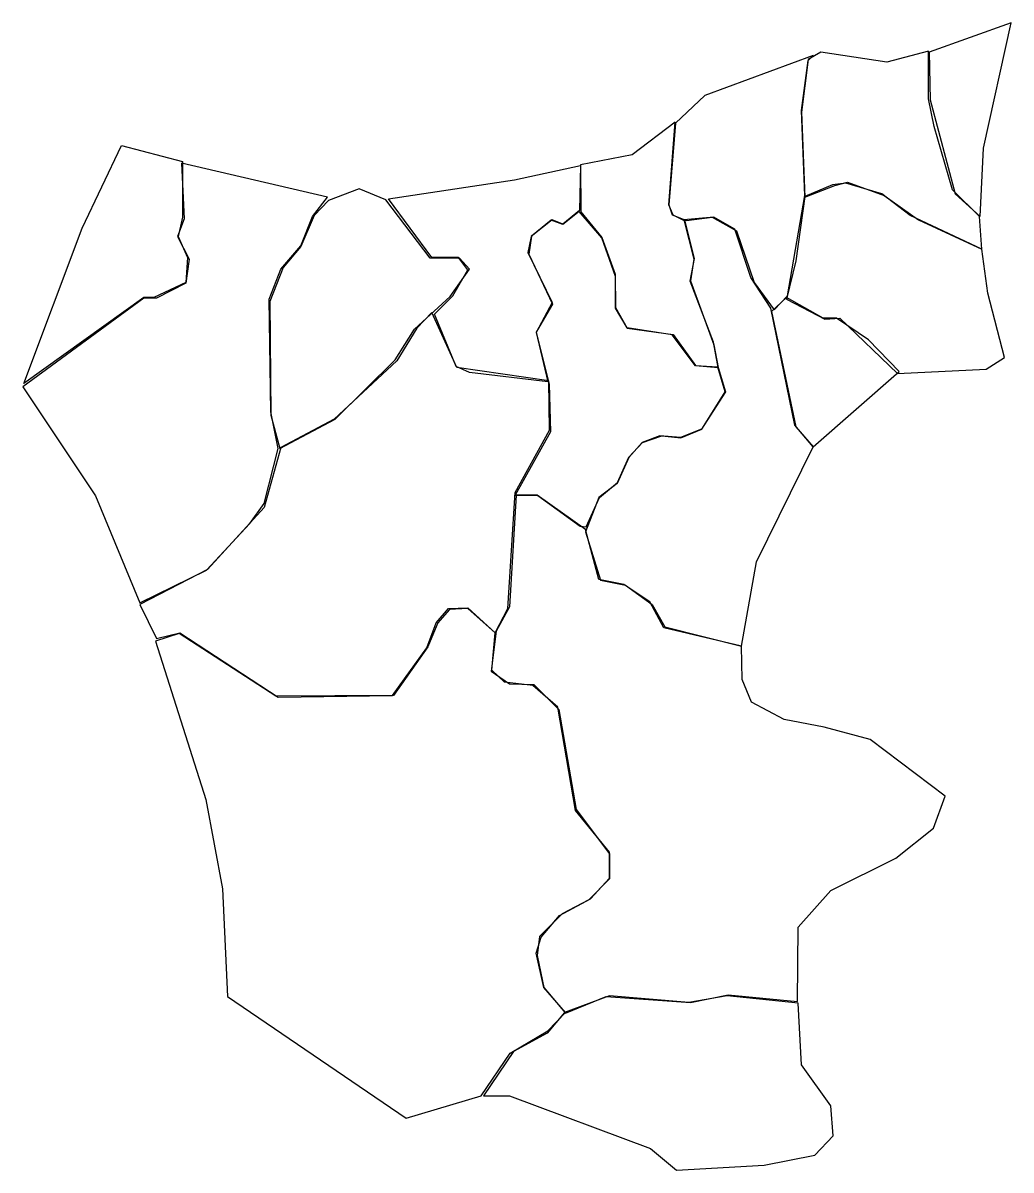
# Model space of a CAD drawing. Extents: x -313 to 25, y 299 to 692.
import ezdxf

# ---------------------------------------------------------------- set-up
doc = ezdxf.new("R2010")
doc.units = 0
doc.layers.add('Layer_1', color=7, linetype='CONTINUOUS')

msp = doc.modelspace()

# ---------------------------------------------------------------- linework, layer by layer
at = {"layer": 'Layer_1', "color": 7}
for points in [[(14.571429, 625.714284), (15.714286, 649.14286), (25.142857, 692.000004), (-2.857143, 682.000004), (-2.571429, 665.714284), (6, 633.428572), (14.571429, 625.714284)], [(-42.571429, 680.857148), (-79.714286, 667.14286), (-89.714288, 657.714284), (-92, 629.714284), (-90.857144, 626.285716), (-86, 624.285716), (-77.142858, 625.428572), (-68.857143, 620.857148), (-62.857143, 603.14286), (-56, 593.714284), (-51.428571, 598.571428), (-45.428571, 632.857148), (-46.571429, 662.000004), (-44.285714, 679.14286), (-42.571429, 680.857148)], [(15.142857, 614.571428), (14.285714, 625.714284), (5.142857, 634.857148), (-1.142857, 656.571428), (-3.142857, 666.000004), (-3.142857, 682.285716), (-17.428571, 678.571428), (-40, 682.000004), (-44.285714, 679.428572), (-46.571429, 661.428572), (-45.428571, 632.285716), (-35.142857, 636.285716), (-30.857143, 637.428572), (-18.285714, 632.857148), (-6.571429, 624.571428), (15.142857, 614.571428)], [(-75.142858, 574.000004), (-76.714286, 582.714284), (-84.714288, 603.571428), (-83.285712, 611.285716), (-86.428568, 624.14286), (-90.571432, 626.14286), (-92, 629.714284), (-89.857144, 658.000004), (-104.571432, 646.857148), (-122.285712, 643.428572), (-122.142856, 627.285716), (-115, 618.571428), (-110.428568, 606.000004), (-110.285712, 594.571428), (-106.285712, 587.428572), (-90.571432, 585.285716), (-82.857144, 574.714284), (-75.142858, 574.000004)], [(-279.428568, 650.000004), (-258.571432, 644.571428), (-258.571432, 625.428572), (-260, 618.857148), (-256.857144, 611.714284), (-257.428568, 603.14286), (-268.285712, 598.000004), (-271.714288, 598.000004), (-312.857144, 568.571428), (-292.857144, 621.714284), (-279.428568, 650.000004)], [(-313.142856, 567.428572), (-288.285712, 530.000004), (-273.142856, 493.428572), (-250.285712, 504.571428), (-235.428568, 520.571428), (-230.571432, 527.428572), (-225.714288, 546.285716), (-228.285712, 558.85714), (-228.857144, 597.428572), (-224.857144, 607.714284), (-218, 615.714284), (-214, 625.714284), (-208.857144, 632.285716), (-258.857144, 644.000004), (-258, 624.857148), (-260.285712, 618.857148), (-256.285712, 611.14286), (-257.428568, 602.857148), (-267.428568, 597.714284), (-271.714288, 597.714284), (-313.142856, 567.428572)], [(-188, 631.714284), (-144.857144, 638.285716), (-122.285712, 643.14286), (-122.571432, 627.714284), (-128.285712, 623.14286), (-132, 624.571428), (-139.142856, 618.857148), (-140.285712, 613.428572), (-132, 596.285716), (-137.428568, 586.000004), (-133.428568, 569.14286), (-160.285712, 572.285716), (-164.857144, 574.285716), (-172.285712, 592.285716), (-166, 598.571428), (-160.857144, 607.428572), (-164, 611.714284), (-173.142856, 611.714284), (-188, 631.714284)], [(-13.714286, 572.000004), (16.571429, 573.428572), (22.857143, 577.428572), (17.142857, 599.428572), (15.142857, 614.571428), (-9.428571, 626.000004), (-19.142857, 633.428572), (-31.428571, 637.14286), (-36, 636.571428), (-45.428571, 632.571428), (-48.571429, 610.571428), (-51.714286, 597.428572), (-38.571429, 590.571428), (-33.428571, 590.857148), (-13.714286, 572.000004)], [(-225.142856, 546.285716), (-206.285712, 556.285716), (-185.714288, 576.571428), (-179.142856, 587.14286), (-166.857144, 598.285716), (-160.285712, 607.714284), (-163.714288, 611.428572), (-173.714288, 611.428572), (-188.857144, 631.428572), (-198, 635.14286), (-208.571432, 631.14286), (-213.428568, 626.000004), (-218, 615.428572), (-224, 608.285716), (-228.571432, 596.571428), (-228.285712, 557.714284), (-225.142856, 546.285716)], [(-120.285712, 519.428572), (-115.714288, 529.428572), (-109.571432, 534.571428), (-105.714288, 543.285716), (-101, 548.285716), (-94.428568, 550.571428), (-87.857144, 549.857148), (-80.714288, 552.857148), (-72.714286, 565.714284), (-75.285714, 574.14286), (-82.857144, 574.571428), (-90.857144, 585.14286), (-106.285712, 587.571428), (-110.285712, 594.285716), (-110.285712, 605.14286), (-115, 618.428572), (-122.714288, 627.428572), (-128.285712, 623.000004), (-132.285712, 624.428572), (-139, 619.000004), (-140, 612.857148), (-131.857144, 595.714284), (-137.428568, 586.14286), (-133, 568.285716), (-132.571432, 552.000004), (-144.571432, 530.285716), (-136.857144, 530.14286), (-122.428568, 519.714284), (-120.285712, 519.428572)], [(-67.142858, 478.571428), (-62, 507.428572), (-42.571429, 546.85714), (-48.857143, 554.285716), (-57.142858, 594.285716), (-64, 604.857148), (-69.428571, 621.428572), (-76.571429, 625.428572), (-86.857144, 624.571428), (-83.428568, 611.14286), (-84.571432, 603.714284), (-76.571429, 581.714284), (-75.142858, 574.000004), (-72.571429, 565.714284), (-80.857144, 552.85714), (-88, 550.000004), (-95.142856, 550.571428), (-101.142856, 548.285716), (-105.714288, 543.14286), (-109.714288, 534.285716), (-116, 529.428572), (-120.571432, 517.714284), (-115.428568, 501.14286), (-106.857144, 499.428572), (-97.714288, 492.85714), (-93.428568, 485.14286), (-67.142858, 478.571428)], [(-42.571429, 546.85714), (-13.142857, 572.571428), (-23.714286, 583.428572), (-34.571429, 590.857148), (-39.142858, 590.857148), (-51.714286, 598.000004), (-56.857143, 593.14286), (-48.571429, 553.714284), (-42.571429, 546.85714)], [(-267.428568, 481.14286), (-259.428568, 483.14286), (-225.714288, 461.14286), (-186.571432, 461.714284), (-174.857144, 478.000004), (-171.714288, 486.571428), (-167.428568, 491.428572), (-160.857144, 491.714284), (-151.428568, 483.14286), (-147.142856, 491.428572), (-144.571432, 531.14286), (-132.857144, 552.571428), (-133.142856, 569.428572), (-164.571432, 574.000004), (-173.142856, 592.857148), (-178.285712, 587.428572), (-185.142856, 576.285716), (-206.571432, 556.285716), (-224.857144, 546.571428), (-230.571432, 526.000004), (-250, 504.85714), (-273.142856, 492.85714), (-267.428568, 481.14286)], [(-48, 356.85714), (-47.714286, 382.285716), (-36.571429, 394.85714), (-14.285714, 406.000004), (-1.428571, 416.285716), (2.571429, 427.14286), (-23.142857, 446.571428), (-38.857143, 450.85714), (-52.571429, 453.428572), (-63.714286, 459.428572), (-66.857143, 467.14286), (-67.142858, 478.571428), (-93.714288, 484.85714), (-98.571432, 493.714284), (-107.428568, 499.714284), (-116, 501.428572), (-120.571432, 518.571428), (-137.142856, 530.285716), (-144.285712, 530.285716), (-146.571432, 492.000004), (-151.142856, 483.714284), (-152.857144, 470.000004), (-146.571432, 465.714284), (-138.285712, 465.428572), (-129.714288, 456.85714), (-123.714288, 422.571428), (-112.285712, 407.428572), (-112.285712, 398.85714), (-119.428568, 391.714284), (-128.571432, 386.85714), (-136.285712, 379.14286), (-137.142856, 372.571428), (-134.857144, 361.714284), (-127.428568, 352.85714), (-113.428568, 358.571428), (-84.571432, 356.571428), (-71.714286, 359.14286), (-48, 356.85714)], [(-259.714288, 482.85714), (-267.714288, 480.285716), (-250.571432, 426.000004), (-244.857144, 395.428572), (-243.142856, 358.571428), (-182, 316.85714), (-156.285712, 324.571428), (-146.285712, 339.14286), (-133.428568, 346.85714), (-127.428568, 353.14286), (-134.857144, 361.714284), (-137.428568, 373.428572), (-135.714288, 378.85714), (-129.428568, 386.285716), (-118.857144, 392.000004), (-112.285712, 399.14286), (-112.285712, 408.000004), (-124, 422.285716), (-130, 457.714284), (-138.571432, 465.14286), (-148.285712, 466.285716), (-152.571432, 470.285716), (-151.428568, 483.14286), (-160.857144, 491.428572), (-167.142856, 491.14286), (-171.142856, 486.571428), (-174.571432, 478.285716), (-186.285712, 461.714284), (-226.571432, 461.428572), (-259.714288, 482.85714)], [(-155.428568, 324.571428), (-146.571432, 324.571428), (-98.285712, 306.571428), (-89.428568, 299.14286), (-59.428571, 300.85714), (-42, 304.285716), (-35.714286, 310.85714), (-36.571429, 321.14286), (-46.571429, 335.14286), (-47.714286, 356.285716), (-72, 358.85714), (-85.142856, 356.571428), (-112.285712, 358.85714), (-127.714288, 353.14286), (-133.714288, 346.000004), (-145.142856, 339.714284), (-155.428568, 324.571428)]]:
    msp.add_lwpolyline(points, close=True, dxfattribs=at)

doc.saveas('drawing.dxf')
